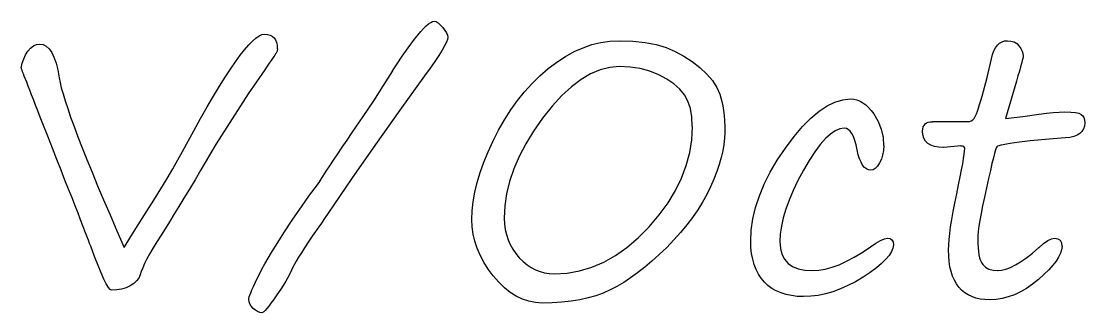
# Model space of a CAD drawing. Extents: x -1 to 126, y -65 to 138.
# Drawn here: x 114.74 to 123.6, y -22.69 to -20.26 of the extents above; entities that cross this region are included whole.
import ezdxf

# ---------------------------------------------------------------- set-up
doc = ezdxf.new("R2010")
doc.units = 0

msp = doc.modelspace()

# ---------------------------------------------------------------- linework, layer by layer
for p, q in [((118.117181, -20.29631), (118.136598, -20.279856)), ((118.136598, -20.279856), (118.154322, -20.268031)), ((118.154322, -20.268031), (118.169505, -20.261286)), ((118.169505, -20.261286), (118.182995, -20.258746)), ((118.183, -20.2587), (118.198184, -20.262087)), ((118.198184, -20.262087), (118.21506, -20.271372)), ((118.21506, -20.271372), (118.233631, -20.287825)), ((116.724644, -20.381067), (116.748266, -20.370089)), ((116.748266, -20.370089), (116.769376, -20.366731)), ((116.769, -20.3667), (116.794315, -20.368393)), ((116.794315, -20.368393), (116.816272, -20.374292)), ((118.046711, -20.373932), (118.072449, -20.343131)), ((118.072449, -20.343131), (118.095648, -20.317392)), ((118.095648, -20.317392), (118.117181, -20.29631)), ((118.233631, -20.287825), (118.253894, -20.310177)), ((118.253894, -20.310177), (118.272888, -20.334646)), ((118.272888, -20.334646), (118.286378, -20.356179)), ((118.286378, -20.356179), (118.294393, -20.375596)), ((114.845685, -20.463754), (114.871423, -20.453199)), ((114.871423, -20.453199), (114.898855, -20.449389)), ((114.898, -20.4494), (114.92627, -20.453605)), ((114.92627, -20.453605), (114.952432, -20.467095)), ((116.604389, -20.495839), (116.638143, -20.456175)), ((116.638143, -20.456175), (116.669788, -20.424106)), ((116.669788, -20.424106), (116.698482, -20.398791)), ((116.698482, -20.398791), (116.724644, -20.381067)), ((116.816272, -20.374292), (116.834419, -20.383577)), ((116.834419, -20.383577), (116.849603, -20.397067)), ((116.849603, -20.397067), (116.861428, -20.413944)), ((116.861428, -20.413944), (116.869866, -20.435026)), ((116.869866, -20.435026), (116.874918, -20.459495)), ((116.874918, -20.459495), (116.876611, -20.488185)), ((117.96527, -20.481527), (118.019279, -20.408953)), ((118.019279, -20.408953), (118.046711, -20.373932)), ((118.284752, -20.433422), (118.269568, -20.463801)), ((118.294037, -20.4098), (118.284752, -20.433422)), ((118.297, -20.3925), (118.294037, -20.4098)), ((118.294393, -20.375596), (118.296933, -20.392473)), ((119.422739, -20.478988), (119.49658, -20.453673)), ((119.49658, -20.453673), (119.571685, -20.435103)), ((119.571685, -20.435103), (119.647213, -20.424548)), ((119.647213, -20.424548), (119.723582, -20.420738)), ((119.724, -20.4207), (119.836657, -20.42451)), ((119.836657, -20.42451), (119.939191, -20.435065)), ((119.939191, -20.435065), (120.032017, -20.453212)), ((120.032017, -20.453212), (120.115139, -20.478527)), ((122.859024, -20.480272), (122.874631, -20.458766)), ((122.874631, -20.458766), (122.892354, -20.442313)), ((122.892354, -20.442313), (122.912194, -20.430488)), ((122.912194, -20.430488), (122.934123, -20.423319)), ((122.934123, -20.423319), (122.958168, -20.420779)), ((122.958, -20.4207), (122.987114, -20.423663)), ((122.987114, -20.423663), (123.012429, -20.431678)), ((123.012429, -20.431678), (123.034781, -20.445592)), ((123.034781, -20.445592), (123.053352, -20.465009)), ((114.764263, -20.571775), (114.77987, -20.538018)), ((114.77987, -20.538018), (114.799287, -20.50764)), ((114.799287, -20.50764), (114.821639, -20.482324)), ((114.821639, -20.482324), (114.845685, -20.463754)), ((114.952432, -20.467095), (114.976054, -20.489024)), ((114.976054, -20.489024), (114.997559, -20.519826)), ((114.997559, -20.519826), (115.016553, -20.559489)), ((116.52844, -20.595838), (116.56768, -20.54225)), ((116.56768, -20.54225), (116.604389, -20.495839)), ((116.856765, -20.540524), (116.848326, -20.552772)), ((116.862663, -20.531662), (116.856765, -20.540524)), ((116.866445, -20.526187), (116.862663, -20.531662)), ((116.87446, -20.508463), (116.866445, -20.526187)), ((116.877, -20.4882), (116.87446, -20.508463)), ((117.916747, -20.54946), (117.96527, -20.481527)), ((118.221449, -20.544392), (118.188116, -20.594182)), ((118.248458, -20.500509), (118.221449, -20.544392)), ((118.269568, -20.463801), (118.248458, -20.500509)), ((119.276325, -20.551562), (119.348898, -20.511901)), ((119.348898, -20.511901), (119.422739, -20.478988)), ((120.115139, -20.478527), (120.191088, -20.510593)), ((120.191088, -20.510593), (120.263241, -20.548569)), ((120.263241, -20.548569), (120.331595, -20.593293)), ((122.824, -20.5731), (122.833708, -20.537235)), ((122.833708, -20.537235), (122.84511, -20.506433)), ((122.84511, -20.506433), (122.859024, -20.480272)), ((123.053352, -20.465009), (123.068112, -20.486937)), ((123.068112, -20.486937), (123.07909, -20.507624)), ((123.07909, -20.507624), (123.085412, -20.528311)), ((123.085412, -20.528311), (123.087387, -20.547728)), ((123.088, -20.5477), (123.087153, -20.555715)), ((114.744, -20.6473), (114.752015, -20.60806)), ((114.752015, -20.60806), (114.764263, -20.571775)), ((115.016553, -20.559489), (115.03343, -20.608012)), ((115.03343, -20.608012), (115.047767, -20.664975)), ((116.486245, -20.657018), (116.52844, -20.595838)), ((116.792192, -20.634193), (116.772352, -20.662463)), ((116.809493, -20.608878), (116.792192, -20.634193)), ((116.824676, -20.586949), (116.809493, -20.608878)), ((116.837771, -20.568379), (116.824676, -20.586949)), ((116.848326, -20.552772), (116.837771, -20.568379)), ((117.837, -20.6714), (117.874132, -20.612751)), ((117.874132, -20.612751), (117.916747, -20.54946)), ((118.188116, -20.594182), (118.148873, -20.650719)), ((119.132866, -20.653673), (119.204175, -20.599243)), ((119.204175, -20.599243), (119.276325, -20.551562)), ((119.725, -20.6368), (119.645252, -20.643545)), ((119.814002, -20.640941), (119.724972, -20.636736)), ((120.331595, -20.593293), (120.39573, -20.64435)), ((122.787731, -20.727046), (122.82444, -20.573037)), ((123.074058, -20.610579), (123.066043, -20.639693)), ((123.079957, -20.586957), (123.074058, -20.610579)), ((123.084613, -20.56881), (123.079957, -20.586957)), ((123.087153, -20.555715), (123.084613, -20.56881)), ((114.744817, -20.650231), (114.743971, -20.647268)), ((114.746793, -20.656553), (114.744817, -20.650231)), ((114.75018, -20.666262), (114.746793, -20.656553)), ((114.755231, -20.679357), (114.75018, -20.666262)), ((114.761553, -20.696234), (114.755231, -20.679357)), ((114.769145, -20.716497), (114.761553, -20.696234)), ((114.77843, -20.740542), (114.769145, -20.716497)), ((115.047767, -20.664975), (115.060015, -20.731218)), ((116.394684, -20.800057), (116.441942, -20.724952)), ((116.441942, -20.724952), (116.486245, -20.657018)), ((116.772, -20.6625), (116.634448, -20.864608)), ((117.761603, -20.795039), (117.837552, -20.671409)), ((118.103, -20.714), (117.895826, -20.999233)), ((118.148873, -20.650719), (118.103305, -20.71401)), ((118.997845, -20.778567), (119.063668, -20.714009)), ((119.063668, -20.714009), (119.132866, -20.653673)), ((119.48576, -20.697142), (119.406013, -20.7444)), ((119.565508, -20.663809), (119.48576, -20.697142)), ((119.645252, -20.643545), (119.565508, -20.663809)), ((119.898389, -20.654036), (119.814002, -20.640941)), ((119.978137, -20.675541), (119.898389, -20.654036)), ((120.053665, -20.705499), (119.978137, -20.675541)), ((120.122019, -20.741364), (120.053665, -20.705499)), ((120.39573, -20.64435), (120.453114, -20.698779)), ((120.453114, -20.698779), (120.499949, -20.753632)), ((123.045356, -20.713954), (123.032289, -20.758681)), ((123.056758, -20.674294), (123.045356, -20.713954)), ((123.066043, -20.639693), (123.056758, -20.674294)), ((114.788985, -20.767974), (114.77843, -20.740542)), ((114.80081, -20.798776), (114.788985, -20.767974)), ((114.814301, -20.832953), (114.80081, -20.798776)), ((115.06, -20.7313), (115.066745, -20.768853)), ((115.066745, -20.768853), (115.0773, -20.813579)), ((115.0773, -20.813579), (115.091637, -20.864633)), ((116.344894, -20.882336), (116.394684, -20.800057)), ((117.679747, -20.922042), (117.761603, -20.795039)), ((118.935398, -20.847342), (118.997845, -20.778567)), ((119.325845, -20.804736), (119.246097, -20.878997)), ((119.406013, -20.7444), (119.325845, -20.804736)), ((120.180247, -20.781028), (120.122019, -20.741364)), ((120.22877, -20.824067), (120.180247, -20.781028)), ((120.499949, -20.753632), (120.536234, -20.809749)), ((120.536234, -20.809749), (120.561973, -20.866289)), ((122.74638, -20.883586), (122.787731, -20.727046)), ((123.032, -20.7586), (122.942253, -21.068762)), ((114.829061, -20.870929), (114.814301, -20.832953)), ((114.845091, -20.912277), (114.829061, -20.870929)), ((115.091637, -20.864633), (115.109361, -20.922861)), ((116.292573, -20.972207), (116.344894, -20.882336)), ((116.634448, -20.864608), (116.500271, -21.071361)), ((118.876326, -20.920338), (118.935398, -20.847342)), ((119.246097, -20.878997), (119.165929, -20.966339)), ((120.266746, -20.870901), (120.22877, -20.824067)), ((120.29586, -20.924066), (120.266746, -20.870901)), ((120.561973, -20.866289), (120.571681, -20.896247)), ((120.571681, -20.896247), (120.58012, -20.928736)), ((122.735825, -20.920718), (122.74638, -20.883586)), ((114.862814, -20.957004), (114.845091, -20.912277)), ((114.881808, -21.005526), (114.862814, -20.957004)), ((115.109361, -20.922861), (115.130471, -20.987419)), ((115.130471, -20.987419), (115.155363, -21.058726)), ((116.23772, -21.068834), (116.292573, -20.972207)), ((117.592826, -21.052423), (117.679747, -20.922042)), ((118.820209, -20.997975), (118.876326, -20.920338)), ((119.165929, -20.966339), (119.086182, -21.067185)), ((120.316546, -20.98567), (120.29586, -20.924066)), ((120.328795, -21.056555), (120.316546, -20.98567)), ((120.58012, -20.928736), (120.587288, -20.964601)), ((120.587288, -20.964601), (120.593187, -21.002998)), ((121.389035, -21.008957), (121.455701, -20.964231)), ((121.455701, -20.964231), (121.521103, -20.932585)), ((121.521103, -20.932585), (121.585659, -20.913168)), ((121.585659, -20.913168), (121.64853, -20.906846)), ((121.649, -20.9068), (121.676855, -20.908776)), ((121.676855, -20.908776), (121.703864, -20.914251)), ((121.703864, -20.914251), (121.729602, -20.924382)), ((121.729602, -20.924382), (121.754494, -20.937873)), ((121.754494, -20.937873), (121.77854, -20.955596)), ((121.77854, -20.955596), (121.801315, -20.976678)), ((121.801315, -20.976678), (121.823244, -21.002417)), ((122.707969, -21.00848), (122.716408, -20.983165)), ((122.716408, -20.983165), (122.725693, -20.954051)), ((122.725693, -20.954051), (122.735825, -20.920718)), ((114.902071, -21.057427), (114.881808, -21.005526)), ((114.924, -21.1127), (114.902071, -21.057427)), ((115.155363, -21.058726), (115.183633, -21.137209)), ((116.180339, -21.17263), (116.23772, -21.068834)), ((116.500271, -21.071361), (116.368202, -21.281907)), ((117.5, -21.1866), (117.592826, -21.052423)), ((117.895826, -20.999233), (117.692872, -21.285307)), ((118.718522, -21.165485), (118.767888, -21.07941)), ((118.767888, -21.07941), (118.820209, -20.997975)), ((119.086182, -21.067185), (119.0115, -21.174356)), ((120.333, -21.1363), (120.328795, -21.056555)), ((120.593187, -21.002998), (120.597815, -21.044349)), ((120.597815, -21.044349), (120.601202, -21.088231)), ((121.251483, -21.136804), (121.320681, -21.066762)), ((121.320681, -21.066762), (121.389035, -21.008957)), ((121.823244, -21.002417), (121.844354, -21.031531)), ((121.844354, -21.031531), (121.880219, -21.094822)), ((122.65525, -21.089055), (122.667894, -21.080193)), ((122.667894, -21.080193), (122.679719, -21.068368)), ((122.679719, -21.068368), (122.685617, -21.059506)), ((122.685617, -21.059506), (122.692363, -21.046439)), ((122.692363, -21.046439), (122.699954, -21.029562)), ((122.699954, -21.029562), (122.707969, -21.00848)), ((122.942, -21.0688), (123.085459, -21.052346)), ((123.085459, -21.052346), (123.219636, -21.033353)), ((123.22, -21.0334), (123.282027, -21.025385)), ((123.282027, -21.025385), (123.338144, -21.019486)), ((123.338144, -21.019486), (123.389198, -21.0161)), ((123.389198, -21.0161), (123.434768, -21.014971)), ((123.435, -21.0148), (123.484366, -21.015929)), ((123.484366, -21.015929), (123.52403, -21.019739)), ((123.52403, -21.019739), (123.553144, -21.026061)), ((123.553144, -21.026061), (123.572561, -21.034922)), ((123.572561, -21.034922), (123.585204, -21.046748)), ((123.585204, -21.046748), (123.594066, -21.062354)), ((123.594066, -21.062354), (123.599541, -21.081771)), ((114.965032, -21.217775), (114.923683, -21.112712)), ((115.183633, -21.137209), (115.215702, -21.222016)), ((118.672951, -21.255359), (118.718522, -21.165485)), ((120.328144, -21.246015), (120.333619, -21.13631)), ((120.601202, -21.088231), (120.602895, -21.13549)), ((120.602895, -21.13549), (120.603742, -21.185276)), ((121.180597, -21.219926), (121.251483, -21.136804)), ((121.562291, -21.155275), (121.523892, -21.171729)), ((121.599, -21.1498), (121.562291, -21.155275)), ((121.616294, -21.1528), (121.598994, -21.149836)), ((121.632324, -21.161238), (121.616294, -21.1528)), ((121.647508, -21.175575), (121.632324, -21.161238)), ((121.880219, -21.094822), (121.905957, -21.159801)), ((121.905957, -21.159801), (121.921564, -21.226888)), ((122.251, -21.1743), (122.252129, -21.15573)), ((122.252129, -21.15573), (122.255911, -21.140123)), ((122.255911, -21.140123), (122.262656, -21.126633)), ((122.262656, -21.126633), (122.271941, -21.115231)), ((122.271941, -21.115231), (122.283343, -21.106792)), ((122.283343, -21.106792), (122.29768, -21.100894)), ((122.29768, -21.100894), (122.31498, -21.097084)), ((122.31498, -21.097084), (122.334397, -21.095955)), ((122.334, -21.0959), (122.627, -21.0959)), ((122.627, -21.0958), (122.641337, -21.094107)), ((122.641337, -21.094107), (122.65525, -21.089055)), ((123.590868, -21.156154), (123.578225, -21.176841)), ((123.59846, -21.132532), (123.590868, -21.156154)), ((123.601, -21.1051), (123.59846, -21.132532)), ((123.599541, -21.081771), (123.601234, -21.10497)), ((115.003851, -21.316931), (114.965032, -21.217775)), ((115.215702, -21.222016), (115.251146, -21.314001)), ((116.12, -21.2836), (116.180339, -21.17263)), ((117.41681, -21.307678), (117.456894, -21.249029)), ((117.456894, -21.249029), (117.499933, -21.186582)), ((118.6316, -21.346076), (118.672951, -21.255359)), ((119.0115, -21.174356), (118.946522, -21.280686)), ((120.311267, -21.354033), (120.328144, -21.246015)), ((120.601307, -21.234669), (120.595832, -21.286144)), ((120.603, -21.1853), (120.601307, -21.234669)), ((121.108867, -21.315707), (121.180597, -21.219926)), ((121.44246, -21.237557), (121.399001, -21.287347)), ((121.483808, -21.199161), (121.44246, -21.237557)), ((121.523892, -21.171729), (121.483808, -21.199161)), ((121.661421, -21.195415), (121.647508, -21.175575)), ((121.674488, -21.22073), (121.661421, -21.195415)), ((121.686313, -21.251953), (121.674488, -21.22073)), ((121.697292, -21.289085), (121.686313, -21.251953)), ((121.921564, -21.226888), (121.926616, -21.295665)), ((122.253435, -21.206555), (122.250472, -21.174486)), ((122.261451, -21.234825), (122.253435, -21.206555)), ((122.275364, -21.258447), (122.261451, -21.234825)), ((123.146172, -21.256215), (123.056722, -21.267194)), ((123.239842, -21.246507), (123.146172, -21.256215)), ((123.337313, -21.238068), (123.239842, -21.246507)), ((123.439, -21.2309), (123.337313, -21.238068)), ((123.477381, -21.226625), (123.439408, -21.23083)), ((123.510294, -21.219033), (123.477381, -21.226625)), ((123.537726, -21.208478), (123.510294, -21.219033)), ((123.560501, -21.194141), (123.537726, -21.208478)), ((123.578225, -21.176841), (123.560501, -21.194141)), ((115.040983, -21.411024), (115.003851, -21.316931)), ((115.251146, -21.314001), (115.290386, -21.412313)), ((116.048645, -21.413519), (116.08662, -21.345588)), ((116.08662, -21.345588), (116.11953, -21.283562)), ((116.368202, -21.281907), (116.239512, -21.497098)), ((117.379258, -21.363374), (117.41681, -21.307678)), ((117.692872, -21.285307), (117.49414, -21.571384)), ((118.946522, -21.280686), (118.891669, -21.385749)), ((120.586546, -21.339732), (120.57348, -21.395428)), ((120.595832, -21.286144), (120.586546, -21.339732)), ((121.040934, -21.417394), (121.108867, -21.315707)), ((121.399001, -21.287347), (121.353851, -21.347683)), ((121.707, -21.3317), (121.697292, -21.289085)), ((121.71538, -21.371371), (121.706519, -21.331708)), ((121.925024, -21.336307), (121.918279, -21.37386)), ((121.927, -21.2958), (121.925024, -21.336307)), ((122.294358, -21.277441), (122.275364, -21.258447)), ((122.319249, -21.292624), (122.294358, -21.277441)), ((122.349207, -21.303603), (122.319249, -21.292624)), ((122.385072, -21.309924), (122.349207, -21.303603)), ((122.426, -21.3119), (122.385072, -21.309924)), ((122.569, -21.2988), (122.426478, -21.311782)), ((122.583571, -21.300041), (122.569234, -21.298912)), ((122.594126, -21.304246), (122.583571, -21.300041)), ((122.600024, -21.310992), (122.594126, -21.304246)), ((122.597428, -21.367943), (122.600814, -21.340511)), ((122.602, -21.3207), (122.600024, -21.310992)), ((122.600814, -21.340511), (122.601661, -21.320671)), ((122.858422, -21.332105), (122.850407, -21.360375)), ((122.864743, -21.313958), (122.858422, -21.332105)), ((122.868949, -21.305096), (122.864743, -21.313958)), ((122.874847, -21.301286), (122.868949, -21.305096)), ((122.885825, -21.297081), (122.874847, -21.301286)), ((122.901856, -21.292453), (122.885825, -21.297081)), ((122.922542, -21.287824), (122.901856, -21.292453)), ((122.948704, -21.283196), (122.922542, -21.287824)), ((122.979506, -21.278144), (122.948704, -21.283196)), ((123.015791, -21.272669), (122.979506, -21.278144)), ((123.056722, -21.267194), (123.015791, -21.272669)), ((115.075581, -21.499633), (115.040983, -21.411024)), ((115.290386, -21.412313), (115.333422, -21.517796)), ((116.006029, -21.488204), (116.048645, -21.413519)), ((117.312591, -21.464641), (117.344657, -21.415695)), ((117.344657, -21.415695), (117.379258, -21.363374)), ((118.596156, -21.434685), (118.6316, -21.346076)), ((118.891669, -21.385749), (118.846522, -21.490391)), ((120.282997, -21.460783), (120.311267, -21.354033)), ((120.57348, -21.395428), (120.557026, -21.453233)), ((120.981865, -21.517394), (121.040934, -21.417394)), ((121.307439, -21.419415), (121.258914, -21.501691)), ((121.353851, -21.347683), (121.307439, -21.419415)), ((121.725935, -21.405549), (121.71538, -21.371371)), ((121.738156, -21.434663), (121.725935, -21.405549)), ((121.907301, -21.408881), (121.891694, -21.440526)), ((121.918279, -21.37386), (121.907301, -21.408881)), ((122.585207, -21.446423), (122.592376, -21.403384)), ((122.592376, -21.403384), (122.597428, -21.367943)), ((122.840698, -21.398348), (122.828873, -21.446027)), ((122.850407, -21.360375), (122.840698, -21.398348)), ((115.10807, -21.582756), (115.075581, -21.499633)), ((115.333422, -21.517796), (115.379837, -21.629612)), ((115.958351, -21.569215), (116.006029, -21.488204)), ((116.24, -21.4971), (116.191054, -21.58022)), ((117.256045, -21.551983), (117.283054, -21.509788)), ((117.283054, -21.509788), (117.312591, -21.464641)), ((118.540885, -21.603883), (118.565777, -21.52034)), ((118.565777, -21.52034), (118.596156, -21.434685)), ((118.846522, -21.490391), (118.811498, -21.593766)), ((120.243757, -21.565846), (120.282997, -21.460783)), ((120.536763, -21.512728), (120.512717, -21.574752)), ((120.557026, -21.453233), (120.536763, -21.512728)), ((120.932075, -21.61655), (120.981865, -21.517394)), ((121.258914, -21.501691), (121.212923, -21.587769)), ((121.751646, -21.458708), (121.738156, -21.434663)), ((121.766406, -21.477278), (121.751646, -21.458708)), ((121.78286, -21.490345), (121.766406, -21.477278)), ((121.800583, -21.49836), (121.78286, -21.490345)), ((121.82, -21.5009), (121.800583, -21.49836)), ((121.838523, -21.497084), (121.8208, -21.500894)), ((121.85667, -21.485682), (121.838523, -21.497084)), ((121.873971, -21.467112), (121.85667, -21.485682)), ((121.891694, -21.440526), (121.873971, -21.467112)), ((122.564097, -21.556549), (122.575499, -21.497477)), ((122.575499, -21.497477), (122.585207, -21.446423)), ((122.815383, -21.503834), (122.799776, -21.570921)), ((122.828873, -21.446027), (122.815383, -21.503834)), ((115.138451, -21.659969), (115.10807, -21.582756)), ((115.905186, -21.656557), (115.958351, -21.569215)), ((116.191054, -21.58022), (116.143799, -21.659124)), ((117.211, -21.622), (117.222825, -21.605546)), ((117.222825, -21.605546), (117.23211, -21.590786)), ((117.232, -21.5908), (117.256045, -21.551983)), ((117.49414, -21.571384), (117.299624, -21.858302)), ((118.521892, -21.684474), (118.540885, -21.603883)), ((118.811498, -21.593766), (118.786606, -21.696718)), ((120.192703, -21.669644), (120.243757, -21.565846)), ((120.512717, -21.574752), (120.485285, -21.638464)), ((121.212923, -21.587769), (121.173262, -21.670889)), ((122.550607, -21.623216), (122.564097, -21.556549)), ((122.799776, -21.570921), (122.782476, -21.648137)), ((115.166722, -21.732122), (115.138451, -21.659969)), ((115.379837, -21.629612), (115.429626, -21.7486)), ((115.847378, -21.75065), (115.905186, -21.656557)), ((116.143799, -21.659124), (116.099072, -21.733808)), ((117.145901, -21.709311), (117.210459, -21.621969)), ((118.507978, -21.762954), (118.521892, -21.684474)), ((118.786606, -21.696718), (118.771846, -21.798405)), ((120.1311, -21.771755), (120.192703, -21.669644)), ((120.485285, -21.638464), (120.454063, -21.703022)), ((120.891568, -21.714018), (120.932075, -21.61655)), ((121.173262, -21.670889), (121.139506, -21.750216)), ((122.519183, -21.774327), (122.535213, -21.697955)), ((122.535, -21.6979), (122.550607, -21.623216)), ((122.782476, -21.648137), (122.765176, -21.726617)), ((115.192884, -21.798788), (115.166722, -21.732122)), ((115.429626, -21.7486), (115.483212, -21.873915)), ((115.784931, -21.85065), (115.847378, -21.75065)), ((116.099072, -21.733808), (116.056457, -21.80385)), ((117.07839, -21.805092), (117.145901, -21.709311)), ((118.499963, -21.838483), (118.507978, -21.762954)), ((120.057682, -21.872599), (120.1311, -21.771755)), ((120.418619, -21.767157), (120.378955, -21.830869)), ((120.454063, -21.703022), (120.418619, -21.767157)), ((120.859922, -21.810642), (120.891568, -21.714018)), ((121.139506, -21.750216), (121.111651, -21.826165)), ((122.505269, -21.845634), (122.519183, -21.774327)), ((122.765176, -21.726617), (122.750415, -21.797503)), ((115.216506, -21.859969), (115.192884, -21.798788)), ((115.238039, -21.915245), (115.216506, -21.859969)), ((115.483212, -21.873915), (115.540173, -22.006404)), ((115.717, -21.9574), (115.784931, -21.85065)), ((116.01595, -21.870096), (115.977974, -21.93212)), ((116.056457, -21.80385), (116.01595, -21.870096)), ((117.006661, -21.909731), (117.07839, -21.805092)), ((117.3, -21.8583), (117.274261, -21.896276)), ((118.497, -21.9119), (118.499963, -21.838483)), ((118.771846, -21.798405), (118.766794, -21.899249)), ((119.973295, -21.971755), (120.057682, -21.872599)), ((120.378955, -21.830869), (120.335075, -21.89416)), ((120.837147, -21.906002), (120.859922, -21.810642)), ((121.111651, -21.826165), (121.090145, -21.898738)), ((122.493444, -21.911456), (122.505269, -21.845634)), ((122.738167, -21.861638), (122.727612, -21.918602)), ((122.750415, -21.797503), (122.738167, -21.861638)), ((115.257456, -21.965455), (115.238039, -21.915245)), ((115.274756, -22.010181), (115.257456, -21.965455)), ((115.656696, -22.052371), (115.717036, -21.957435)), ((115.977974, -21.93212), (115.941688, -21.989504)), ((116.931976, -22.022388), (117.006661, -21.909731)), ((117.24346, -21.941002), (117.208018, -21.99248)), ((117.274261, -21.896276), (117.24346, -21.941002)), ((118.499884, -21.97264), (118.496921, -21.911881)), ((118.767, -21.8992), (118.768976, -21.947302)), ((118.768976, -21.947302), (118.774874, -21.993716)), ((120.287397, -21.957451), (120.235496, -22.019898)), ((120.335075, -21.89416), (120.287397, -21.957451)), ((120.823657, -21.999672), (120.837147, -21.906002)), ((121.090145, -21.898738), (121.074962, -21.967936)), ((122.484159, -21.972216), (122.493444, -21.911456)), ((122.727612, -21.918602), (122.719597, -21.968391)), ((115.28994, -22.049421), (115.274756, -22.010181)), ((115.302583, -22.082755), (115.28994, -22.049421)), ((115.540173, -22.006404), (115.600932, -22.145223)), ((115.601, -22.1452), (115.656696, -22.052371)), ((115.908, -22.0431), (115.872979, -22.097953)), ((115.941688, -21.989504), (115.907932, -22.04309)), ((116.894847, -22.079772), (116.931976, -22.022388)), ((117.168, -22.0503), (117.134243, -22.100933)), ((117.208018, -21.99248), (117.167934, -22.050284)), ((118.507899, -22.032556), (118.499884, -21.97264)), ((118.521813, -22.092049), (118.507899, -22.032556)), ((118.774874, -21.993716), (118.784582, -22.038019)), ((118.784582, -22.038019), (118.798073, -22.080635)), ((119.882154, -22.063737), (119.973295, -21.971755)), ((120.235496, -22.019898), (120.179379, -22.082345)), ((120.819, -22.0925), (120.823657, -21.999672)), ((121.065677, -22.033338), (121.062713, -22.095786)), ((121.074962, -21.967936), (121.065677, -22.033338)), ((122.471092, -22.078546), (122.476567, -22.027912)), ((122.476567, -22.027912), (122.484159, -21.972216)), ((122.710735, -22.046028), (122.709606, -22.074298)), ((122.714122, -22.010583), (122.710735, -22.046028)), ((122.719597, -21.968391), (122.714122, -22.010583)), ((115.313562, -22.111025), (115.302583, -22.082755)), ((115.322, -22.1338), (115.313562, -22.111025)), ((115.354493, -22.219518), (115.322424, -22.133863)), ((115.872979, -22.097953), (115.842177, -22.14901)), ((116.828601, -22.186102), (116.86067, -22.134204)), ((116.86067, -22.134204), (116.894847, -22.079772)), ((117.134243, -22.100933), (117.103865, -22.146924)), ((118.541653, -22.15112), (118.521813, -22.092049)), ((118.798073, -22.080635), (118.815796, -22.121142)), ((118.815796, -22.121142), (118.83733, -22.159538)), ((119.788905, -22.143905), (119.882154, -22.063737)), ((120.179379, -22.082345), (120.119463, -22.143949)), ((120.821446, -22.145637), (120.819753, -22.092475)), ((121.063, -22.0958), (121.067205, -22.152761)), ((121.748188, -22.185676), (121.816545, -22.138842)), ((121.816, -22.1389), (121.861568, -22.107678)), ((121.861568, -22.107678), (121.900808, -22.085721)), ((121.900808, -22.085721), (121.93372, -22.072231)), ((121.93372, -22.072231), (121.959882, -22.068026)), ((121.96, -22.068), (121.980687, -22.071387)), ((121.980687, -22.071387), (121.99587, -22.081518)), ((121.99587, -22.081518), (122.004732, -22.098819)), ((122.008, -22.1228), (122.00419, -22.150232)), ((122.004732, -22.098819), (122.007695, -22.122864)), ((122.467, -22.1642), (122.468129, -22.124116)), ((122.468129, -22.124116), (122.471092, -22.078546)), ((122.71, -22.0743), (122.710847, -22.112273)), ((122.710847, -22.112273), (122.71254, -22.146873)), ((123.219, -22.1465), (123.259084, -22.112323)), ((123.259084, -22.112323), (123.294105, -22.087431)), ((123.294105, -22.087431), (123.324483, -22.073094)), ((123.324483, -22.073094), (123.349799, -22.068042)), ((123.35, -22.068), (123.377009, -22.072205)), ((123.377009, -22.072205), (123.396425, -22.084849)), ((123.396425, -22.084849), (123.407827, -22.106354)), ((123.407827, -22.106354), (123.411637, -22.135891)), ((123.412, -22.1359), (123.409037, -22.163755)), ((115.383184, -22.294202), (115.354493, -22.219518)), ((115.814745, -22.196265), (115.791123, -22.239304)), ((115.842177, -22.14901), (115.814745, -22.196265)), ((116.799487, -22.235048), (116.828601, -22.186102)), ((117.053234, -22.226672), (117.033394, -22.260005)), ((117.076856, -22.189119), (117.053234, -22.226672)), ((117.103865, -22.146924), (117.076856, -22.189119)), ((118.566545, -22.209769), (118.541653, -22.15112)), ((118.597347, -22.267577), (118.566545, -22.209769)), ((118.83733, -22.159538), (118.862645, -22.196247)), ((118.862645, -22.196247), (118.892179, -22.230847)), ((118.892179, -22.230847), (118.924248, -22.262493)), ((119.595657, -22.266691), (119.693125, -22.211415)), ((119.693125, -22.211415), (119.788905, -22.143905)), ((120.05786, -22.203444), (119.996677, -22.258717)), ((120.119463, -22.143949), (120.05786, -22.203444)), ((120.826921, -22.19585), (120.821446, -22.145637)), ((120.835783, -22.243105), (120.826921, -22.19585)), ((121.067205, -22.152761), (121.079849, -22.201707)), ((121.079849, -22.201707), (121.100931, -22.243478)), ((121.61823, -22.260361), (121.681945, -22.225763)), ((121.681945, -22.225763), (121.748188, -22.185676)), ((121.972525, -22.210568), (121.944669, -22.243481)), ((121.992365, -22.179767), (121.972525, -22.210568)), ((122.00419, -22.150232), (121.992365, -22.179767)), ((122.468002, -22.214869), (122.466873, -22.164238)), ((122.472207, -22.262127), (122.468002, -22.214869)), ((122.71254, -22.146873), (122.715927, -22.178519)), ((122.715927, -22.178519), (122.720555, -22.206374)), ((122.720555, -22.206374), (122.72603, -22.231266)), ((122.72603, -22.231266), (122.733199, -22.2528)), ((123.067561, -22.263296), (123.11524, -22.230383)), ((123.11524, -22.230383), (123.16545, -22.191143)), ((123.16545, -22.191143), (123.219038, -22.146417)), ((123.384145, -22.224938), (123.362611, -22.258271)), ((123.399752, -22.193293), (123.384145, -22.224938)), ((123.409037, -22.163755), (123.399752, -22.193293)), ((115.409346, -22.35707), (115.383184, -22.294202)), ((115.755253, -22.313985), (115.742609, -22.34521)), ((115.771283, -22.278544), (115.755253, -22.313985)), ((115.791123, -22.239304), (115.771283, -22.278544)), ((116.748857, -22.325342), (116.772902, -22.281459)), ((116.772902, -22.281459), (116.799487, -22.235048)), ((117.003846, -22.314011), (116.994137, -22.334698)), ((117.016941, -22.289119), (117.003846, -22.314011)), ((117.033394, -22.260005), (117.016941, -22.289119)), ((118.633635, -22.324961), (118.597347, -22.267577)), ((118.924248, -22.262493), (118.957158, -22.289502)), ((118.957158, -22.289502), (118.991759, -22.3127)), ((118.991759, -22.3127), (119.027623, -22.33127)), ((119.393549, -22.340531), (119.495657, -22.309727)), ((119.495657, -22.309727), (119.595657, -22.266691)), ((119.936764, -22.309351), (119.877692, -22.355765)), ((119.996677, -22.258717), (119.936764, -22.309351)), ((120.848031, -22.286988), (120.835783, -22.243105)), ((120.864061, -22.328339), (120.848031, -22.286988)), ((121.100931, -22.243478), (121.130468, -22.277232)), ((121.130468, -22.277232), (121.168441, -22.303818)), ((121.168441, -22.303818), (121.214855, -22.322811)), ((121.440174, -22.325328), (121.497135, -22.310145)), ((121.497135, -22.310145), (121.556627, -22.288216)), ((121.556627, -22.288216), (121.61823, -22.260361)), ((121.865766, -22.314367), (121.814288, -22.352342)), ((121.909225, -22.278081), (121.865766, -22.314367)), ((121.944669, -22.243481), (121.909225, -22.278081)), ((122.478952, -22.30601), (122.472207, -22.262127)), ((122.488237, -22.346517), (122.478952, -22.30601)), ((122.733199, -22.2528), (122.741637, -22.270947)), ((122.741637, -22.270947), (122.751346, -22.285707)), ((122.751346, -22.285707), (122.774968, -22.308482)), ((122.774968, -22.308482), (122.803658, -22.324936)), ((122.94351, -22.326175), (122.981907, -22.310991)), ((122.981907, -22.310991), (123.023258, -22.289881)), ((123.023258, -22.289881), (123.067561, -22.263296)), ((123.335179, -22.293713), (123.301002, -22.331265)), ((123.362611, -22.258271), (123.335179, -22.293713)), ((115.432544, -22.408547), (115.409346, -22.35707)), ((115.452385, -22.448631), (115.432544, -22.408547)), ((115.722175, -22.399609), (115.704875, -22.423654)), ((115.734, -22.3726), (115.722175, -22.399609)), ((115.742609, -22.34521), (115.734171, -22.372642)), ((116.691876, -22.439687), (116.70833, -22.404666)), ((116.70833, -22.404666), (116.727323, -22.36627)), ((116.727323, -22.36627), (116.748857, -22.325342)), ((116.97416, -22.376051), (116.946728, -22.425418)), ((116.994, -22.3347), (116.97416, -22.376051)), ((118.675406, -22.381922), (118.633635, -22.324961)), ((118.720974, -22.435087), (118.675406, -22.381922)), ((119.027623, -22.33127), (119.064332, -22.346031)), ((119.064332, -22.346031), (119.102305, -22.356586)), ((119.102305, -22.356586), (119.141969, -22.362907)), ((119.141969, -22.362907), (119.182476, -22.364883)), ((119.183, -22.365), (119.289327, -22.358678)), ((119.289327, -22.358678), (119.393549, -22.340531)), ((119.819041, -22.39838), (119.761236, -22.436356)), ((119.877692, -22.355765), (119.819041, -22.39838)), ((120.883478, -22.366312), (120.864061, -22.328339)), ((120.906677, -22.400913), (120.883478, -22.366312)), ((120.933262, -22.432979), (120.906677, -22.400913)), ((121.214855, -22.322811), (121.269708, -22.334213)), ((121.269708, -22.334213), (121.332999, -22.337995)), ((121.333, -22.338), (121.385321, -22.335037)), ((121.385321, -22.335037), (121.440174, -22.325328)), ((121.754796, -22.392003), (121.691925, -22.429979)), ((121.814288, -22.352342), (121.754796, -22.392003)), ((122.500457, -22.384069), (122.488237, -22.346517)), ((122.515217, -22.418247), (122.500457, -22.384069)), ((122.803658, -22.324936), (122.837415, -22.334644)), ((122.837415, -22.334644), (122.876655, -22.338031)), ((122.876, -22.338), (122.908489, -22.335037)), ((122.908489, -22.335037), (122.94351, -22.326175)), ((123.260918, -22.370506), (123.214927, -22.411857)), ((123.301002, -22.331265), (123.260918, -22.370506)), ((115.469685, -22.477325), (115.452385, -22.448631)), ((115.483598, -22.494202), (115.469685, -22.477325)), ((115.495, -22.5001), (115.483598, -22.494202)), ((115.579562, -22.491161), (115.538635, -22.497906)), ((115.617115, -22.480183), (115.579562, -22.491161)), ((115.651292, -22.464576), (115.617115, -22.480183)), ((115.680829, -22.445582), (115.651292, -22.464576)), ((115.704875, -22.423654), (115.680829, -22.445582)), ((116.665291, -22.498344), (116.677539, -22.470912)), ((116.677539, -22.470912), (116.691876, -22.439687)), ((116.910442, -22.483225), (116.86656, -22.549048)), ((116.946728, -22.425418), (116.910442, -22.483225)), ((118.767812, -22.480657), (118.720974, -22.435087)), ((118.816334, -22.519897), (118.767812, -22.480657)), ((119.704696, -22.469689), (119.648579, -22.499224)), ((119.761236, -22.436356), (119.704696, -22.469689)), ((120.96322, -22.461249), (120.933262, -22.432979)), ((120.996553, -22.486141), (120.96322, -22.461249)), ((121.032418, -22.506828), (120.996553, -22.486141)), ((121.56661, -22.490744), (121.504583, -22.513519)), ((121.629058, -22.462889), (121.56661, -22.490744)), ((121.691925, -22.429979), (121.629058, -22.462889)), ((122.532518, -22.449048), (122.515217, -22.418247)), ((122.552781, -22.476904), (122.532518, -22.449048)), ((122.575556, -22.501372), (122.552781, -22.476904)), ((123.115771, -22.485697), (123.065982, -22.514811)), ((123.165561, -22.45152), (123.115771, -22.485697)), ((123.214927, -22.411857), (123.165561, -22.45152)), ((115.538635, -22.497906), (115.494752, -22.499882)), ((116.638, -22.5781), (116.639129, -22.569662)), ((116.640812, -22.596813), (116.638272, -22.578243)), ((116.639129, -22.569662), (116.642092, -22.557413)), ((116.642092, -22.557413), (116.647567, -22.541806)), ((116.647567, -22.541806), (116.655582, -22.521966)), ((116.655582, -22.521966), (116.665291, -22.498344)), ((116.843784, -22.581958), (116.823098, -22.610228)), ((116.86656, -22.549048), (116.843784, -22.581958)), ((118.866544, -22.551543), (118.816334, -22.519897)), ((118.918445, -22.576435), (118.866544, -22.551543)), ((118.971607, -22.593735), (118.918445, -22.576435)), ((119.396258, -22.580645), (119.323685, -22.592893)), ((119.465033, -22.565461), (119.396258, -22.580645)), ((119.530012, -22.546891), (119.465033, -22.565461)), ((119.591195, -22.524539), (119.530012, -22.546891)), ((119.648579, -22.499224), (119.591195, -22.524539)), ((121.071658, -22.523705), (121.032418, -22.506828)), ((121.113853, -22.537223), (121.071658, -22.523705)), ((121.159424, -22.546508), (121.113853, -22.537223)), ((121.207526, -22.552407), (121.159424, -22.546508)), ((121.259, -22.5541), (121.207526, -22.552407)), ((121.319773, -22.551506), (121.259014, -22.554046)), ((121.380956, -22.543915), (121.319773, -22.551506)), ((121.44256, -22.531243), (121.380956, -22.543915)), ((121.504583, -22.513519), (121.44256, -22.531243)), ((122.601295, -22.522454), (122.575556, -22.501372)), ((122.629565, -22.540601), (122.601295, -22.522454)), ((122.660367, -22.554938), (122.629565, -22.540601)), ((122.694123, -22.56634), (122.660367, -22.554938)), ((122.730409, -22.574778), (122.694123, -22.56634)), ((122.769228, -22.579407), (122.730409, -22.574778)), ((122.811, -22.5811), (122.769228, -22.579407)), ((122.862607, -22.578509), (122.81113, -22.581049)), ((122.914084, -22.570494), (122.862607, -22.578509)), ((122.964718, -22.557427), (122.914084, -22.570494)), ((123.015348, -22.538857), (122.964718, -22.557427)), ((123.065982, -22.514811), (123.015348, -22.538857)), ((116.647557, -22.615384), (116.640812, -22.596813)), ((116.659382, -22.633954), (116.647557, -22.615384)), ((116.675412, -22.652524), (116.659382, -22.633954)), ((116.693983, -22.668554), (116.675412, -22.652524)), ((116.71213, -22.679956), (116.693983, -22.668554)), ((116.775007, -22.669297), (116.763605, -22.680275)), ((116.78892, -22.654113), (116.775007, -22.669297)), ((116.804527, -22.634273), (116.78892, -22.654113)), ((116.823098, -22.610228), (116.804527, -22.634273)), ((119.02646, -22.604713), (118.971607, -22.593735)), ((119.083, -22.6081), (119.02646, -22.604713)), ((119.166721, -22.606383), (119.082755, -22.608077)), ((119.246889, -22.601332), (119.166721, -22.606383)), ((119.323685, -22.592893), (119.246889, -22.601332)), ((116.730277, -22.687124), (116.71213, -22.679956)), ((116.748, -22.6891), (116.730277, -22.687124)), ((116.75432, -22.68702), (116.747575, -22.688996)), ((116.763605, -22.680275), (116.75432, -22.68702))]:
    msp.add_line(p, q)

doc.saveas('drawing.dxf')
